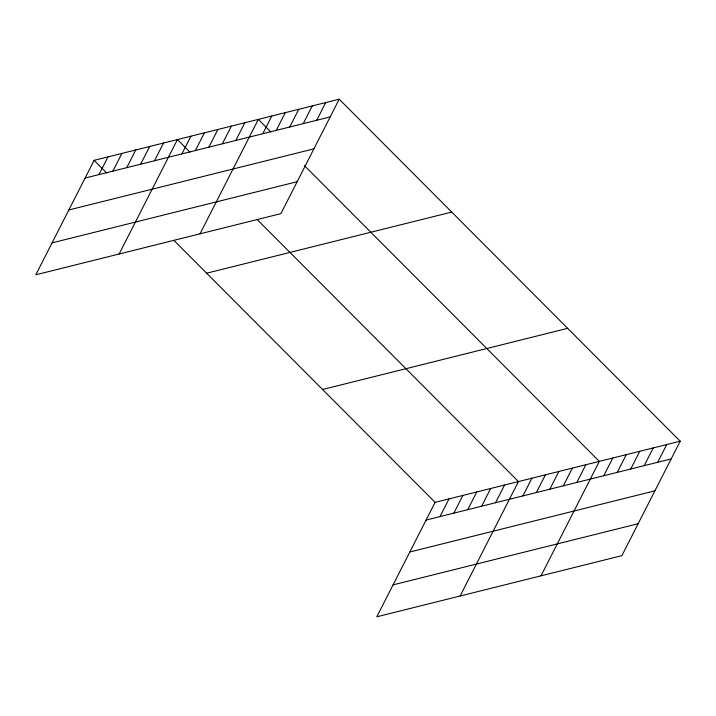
<?xml version="1.0" encoding="UTF-8"?>
<svg xmlns="http://www.w3.org/2000/svg" width="716" height="716" viewBox="0 0 716 716"><rect width="100%" height="100%" fill="white"/><g stroke="black" fill="none" stroke-linecap="round" stroke-linejoin="round"><path stroke-width="1.07" d="M339.205 99.202L94.118 160.348L35.8 274.801L280.887 213.645L339.205 99.202L680.2 441.199L621.882 555.652L376.795 616.798L435.113 502.355L680.2 441.199M98.978 174.597L108 156.885M112.868 171.133L121.89 153.421M126.75 167.669L135.78 149.957M140.64 164.206L149.671 146.485M154.531 160.742L163.552 143.021M119.133 254.01L177.443 139.557L189.946 152.096M181.9 153.913L190.921 136.192M195.379 150.548L204.4 132.836M208.857 147.183L217.879 129.471M222.336 143.818L231.366 126.106M235.815 140.452L244.845 122.74M200.006 233.828L258.324 119.375L270.827 131.923M262.772 133.731L271.803 116.019M276.26 130.366L285.281 112.654M289.738 127.001L298.76 109.288M303.217 123.644L312.239 105.923M316.696 120.279L325.717 102.567M439.973 516.603L449.004 498.891M453.863 513.139L462.885 495.418M467.754 509.676L476.775 491.955M481.644 506.203L490.666 488.491M495.526 502.739L504.556 485.027M460.128 596.007L518.447 481.564L257.151 219.499M522.895 495.911L531.925 478.198M536.373 492.545L545.404 474.833M549.852 489.189L558.883 471.468M563.34 485.824L572.361 468.112M576.819 482.459L585.84 464.747M541.01 575.834L599.319 461.381L304.425 165.62M603.776 475.737L612.798 458.016M617.255 472.372L626.285 454.66M630.733 469.007L639.764 451.295M644.212 465.642L653.243 447.93M657.691 462.276L666.721 444.564M85.088 178.06L330.174 116.914M68.826 209.985L313.912 148.839M52.062 242.876L297.149 181.721M206.647 273.208L451.733 212.061M322.585 389.495L567.672 328.34M426.083 520.067L671.178 458.92M409.82 551.991L654.907 490.836M393.066 584.883L638.153 523.727M94.118 160.348L106.621 172.887M173.818 240.29L435.113 502.355"/></g></svg>
